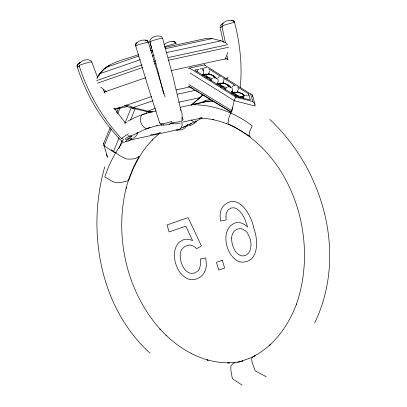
<?xml version="1.0" encoding="UTF-8"?>
<svg xmlns="http://www.w3.org/2000/svg" width="407" height="407" viewBox="0 0 407 407"><rect width="100%" height="100%" fill="white"/><g stroke="black" fill="none" stroke-linecap="round" stroke-linejoin="round"><path stroke-width="0.61" d="M77.147 66.143C77.04 64.092 79.299 63.044 80.876 62.322M137.53 132.489C137.703 135.21 134.91 137.245 133.125 138.324M135.597 45.528C136.152 40.725 144.49 38.446 147.97 41.382M135.592 45.085L135.811 43.849L136.61 42.867L135.811 43.849L135.556 44.918M106.598 154.06L106.802 155.922L107.606 157.158L104.095 145.752L111.213 128.943M221.851 25.366C223.097 21.001 230.789 18.732 234.234 21.663M77.116 65.975L77.152 65.512L77.167 66.58M240.242 87.332C242.44 65.608 240.013 43.625 234.6 22.533M149.74 40.807C151.216 36.528 158.694 34.397 162.154 37.271M232.611 90.186L232.428 88.634M224.12 79.044L222.822 83.766M238.522 88.075L237.225 92.796M220.029 26.623C220.146 24.934 221.815 23.972 223.158 23.26M181.934 119.343C182.107 116.076 182.545 112.22 180.52 109.539M186.757 126.419L187.515 124.583M187.444 125.071L187.51 124.613M123.123 141.57A138.736 106.558 77.8 0 0 104.808 176.862L112.281 181.451L116.697 182.789L120.324 182.611L126.379 181.298L128.322 180.474L128.739 179.329M206.135 77.559L206.42 76.089L206.161 74.593L205.372 74.171L202.671 75.173A8.796 3.378 17.7 0 1 204.248 74.883M220.446 87.078L220.823 85.119L220.563 83.623L219.775 83.201L217.073 84.076M234.941 95.62L235.226 94.149L234.966 92.654L234.178 92.231L231.39 93.376L231.868 93.34L232.015 92.872L233.109 93.05M104.762 166.784C86.513 230.683 99.583 307.377 150.152 353.276M139.163 156.349C136.218 159.229 130.952 159.335 126.959 158.989A5.24 2.147 20.3 0 1 125.575 158.618L120.213 155.912L111.584 150A2.941 1.201 20.3 0 1 111.177 149.654M197.034 71.912L197.593 70.162M202.951 70.442L203.322 69.276M202.762 75.417C203.566 73.504 204.802 70.442 202.32 69.19M203.668 75.081L204.37 74.786M208.532 74.354L209.646 70.859M217.094 84.651L218.208 81.156L218.025 79.604M217.465 84.31L217.613 83.842L218.707 84.02M218.071 84.112L218.157 83.842M232.138 91.199L232.224 90.929L231.888 91.575L232.29 90.863M247.97 96.118L248.672 93.91L237.495 86.895M78.943 64.082C81.059 60.297 87.82 58.181 91.326 61.009M180.235 123.128L176.185 123.87L172.98 123.748L173.351 123.519M128.77 179.935L133.303 168.412L138.853 157.723M225.173 59.417L227.727 52.508M116.204 152.584A2.88 2.03 5.7 0 1 113.385 151.842L119.027 137.861M124.929 123.275L131.303 107.519M118.854 148.636L121.963 141.015M130.581 119.902L135.129 108.761M314.687 322.883C347.649 254.787 323.57 169.719 269.8 119.439M103.454 143.686L110.256 127.62M116.57 112.703L118.269 108.689M117.587 113.874L120.045 108.074M146.047 113.533L147.059 111.218M104.065 92.994L104.823 91.87L145.64 77.722M138.879 156.878C133.221 166.717 129.009 177.33 126.094 188.288L126.246 187.668C114.128 236.609 126.669 291.56 160.287 329.395L159.9 328.993L166.478 335.75L166.046 335.307C177.966 346.627 192.277 355.621 208.14 360.175L207.046 359.859L214.504 361.594L221.983 362.606L229.436 362.886L227.63 362.896L234.992 362.449M232.239 86.961L233.292 85.796L234.437 85.455M217.837 77.93L219.307 76.521M96.851 78.724C104.151 62.129 123.779 60.307 138.685 54.533M138.66 158.064L142.877 151.485L147.497 145.365L152.493 139.738L152.142 140.105L159.793 133.058M97.105 77.6L99.929 73.672L140.425 59.636M196.266 121.835L196.53 121.439L196.103 122.069M180.891 127.966L182.178 125.275L181.766 121.876M99.812 74.985L98.57 75.254L105.723 67.501L138.873 56.008M137.149 132.87L134.29 134.758L129.762 135.933A5.113 4.396 46.8 0 1 127.823 135.78M79.451 63.065L79.94 62.51M164.077 44.643C166.967 42.099 172.548 39.861 175.793 42.73L174.461 41.672L173.097 41.428L174.461 41.672L175.458 42.267L176.048 43.183M104.528 92.196L104.823 91.87M114.606 109.452L118.376 108.516L118.966 107.87L151.658 96.54M226.323 58.827L227.915 59.254M180.489 128.424L179.233 129.411A7.265 3.515 66.4 0 1 178.49 129.579L178.47 129.574M202.625 94.979L200.091 97.604L192.17 104.35M231.71 91.448L232.036 91.107M202.686 94.862L199.618 98.021L198.448 98.428M195.396 121.718L194.495 121.968M150.127 127.208C142.455 133.679 135.536 113.757 145.08 114.001M191.524 104.899L200.091 97.604L178.632 102.249M150.259 48.326L151.485 47.456M207.229 77.915L209.015 77.712L210.612 79.899L212.429 78.52C208.862 78.353 206.405 75.193 202.732 75.626M221.042 87.012L223.418 86.742L225.015 88.935L226.831 87.556L223.418 86.742L220.823 85.119L218.274 84.707C222.319 81.812 227.93 83.689 230.723 87.434M239.871 97.619L241.234 96.586L243.472 96.103L243.05 94.332C239.703 92.099 235.149 91.326 231.476 93.239A8.796 3.378 17.7 0 1 233.053 92.944M171.835 123.397L170.991 123.937M104.899 68.483L105.489 68.066M105.789 67.857L106.085 67.648M106.38 67.44L107.275 66.814M107.57 66.611L108.46 65.985M108.755 65.776L109.646 65.151M206.044 78.047L207.718 76.898M220.864 86.793L222.12 85.928M235.266 95.823L236.523 94.963M253.261 356.578L251.816 358.185A4.355 2.732 62.6 0 0 251.638 358.969L252.198 362.708L254.634 369.398A47.558 29.813 62.6 0 0 255.067 370.421A1.633 1.023 62.6 0 0 255.326 370.889L266.27 376.755M160.628 132.367L159.458 132.992A36.62 23.352 70.9 0 1 157.865 133.542L153.648 134.458A36.62 23.352 70.9 0 1 151.943 134.625L150.57 134.544M124.684 123.102L126.786 122.11M132.402 138.762L129.385 140.201A7.265 6.761 -73.9 0 1 128.531 140.425M196.942 120.787L201.75 118.162M127.656 121.357C136.503 116.28 146.24 112.714 156.288 110.938M253.088 356.685L258.216 353.775L264.484 349.491L270.416 344.566L269.556 345.299C281.812 334.045 290.72 319.536 296.489 304.004L296.286 304.568C319.2 239.774 293.274 154.706 228.943 124.277M136.859 133.389L143.834 129.889L149.069 127.849M253.444 356.476L255.362 355.708M203.871 75.677C207.916 72.782 213.527 74.659 216.315 78.403M231.537 93.686L232.677 93.737L234.966 92.654L237.205 92.17C239.932 92.618 242.653 93.62 244.419 95.869M254.589 355.967L249.679 358.292L239.494 361.823L242.745 360.928C239.25 362.51 233.618 361.609 231.212 365.328A4.355 2.788 79.3 0 0 230.911 366.152L230.845 370.111L232.102 377.208A47.558 30.449 79.3 0 0 232.351 378.296A1.633 1.048 79.3 0 0 232.524 378.795L242.124 385.129M183.323 127.335L191.382 123.53M226.058 78.495L226.2 78.429A18.753 17.893 84.9 0 0 228.129 77.381M203.48 101.389L204.909 100.931A18.839 12.012 70.9 0 1 205.723 100.794M179.212 129.416L131.207 139.815M204.563 67.659L205.118 67.445M213.126 77.956L213.68 77.742M227.528 86.986L228.744 86.686M230.418 87.256C227.371 83.349 221.505 81.96 217.073 84.203A8.796 3.378 17.7 0 1 218.651 83.913M96.647 80.606L142.119 64.845M97.4 83.181L142.872 67.42M153.108 100.646L133.41 107.473L132.606 108.287L124.501 105.683M155.459 108.272L146.769 111.538L132.606 108.287L133.842 108.018M147.96 112.861L149.216 112.48M148.494 128.052L157.524 125.58L156.807 125.732L163.11 124.746M205.357 100.722L209.641 99.44M215.613 77.803C212.54 74.166 206.965 73.118 202.666 75.046L202.584 75.315L203.062 75.28L203.21 74.812L203.754 74.812M150.687 50.702L152.518 50.178M151.45 52.05L152.661 51.704M153.546 61.457L155.952 60.77M154.299 64.036L156.105 63.517M157.952 73.957L158.883 73.687M152.401 56.059L154.207 55.566M118.966 107.87L115.288 108.562A18.686 16.489 67.5 0 1 113.69 108.659M163.736 124.74C159.702 125.814 173.926 124.104 169.083 123.982M164.871 47.38L206.339 38.4L212.113 38.584L221.067 40.792L227.03 43.498M165.593 48.652L212.113 38.584M166.438 52.615L221.067 40.792M168.132 57.58L227.772 44.673M168.264 60.297L228.531 47.248M171.123 70.645L226.47 58.664M188.426 68.707A2.93 1.501 -57.9 0 1 189.565 68.071L204.253 64.891L250.671 93.997L252.716 101.475L254.716 103.632L255.062 106.044L234.152 100.671L190.125 73.067M198.85 69.21L194.678 70.111L236.742 96.49L250.336 99.985L248.672 93.91M200.046 68.951L204.222 68.045M205.413 67.791L206.608 67.531M176.078 89.906L189.743 86.95M177.427 94.2L195.375 90.313M118.376 108.516L127.289 106.588M147.995 111.274L146.769 111.538L151.231 112.149M191.249 105.332L191.107 104.787L207.224 101.302A138.736 106.558 77.8 0 1 213.761 101.394M180.138 107.331L212.011 100.427M182.504 122.125L202.269 117.847M237.51 362.118L241.483 361.558M201.938 117.842L201.282 117.949A36.62 23.352 70.9 0 1 199.995 118.086M245.192 95.218L247.166 95.157M170.721 123.713L172.492 123.494M170.431 123.738L172.309 123.509M170.808 123.697L171.988 123.555M235.444 96.042L237.82 95.777L241.234 96.586L243.717 98.214L242.353 96.342M222.975 83.521L224.079 83.45M236.823 92.587L238.482 92.481M187.556 126.084L186.66 125.946M199.689 118.132L206.313 118.554L213.354 119.673L212.729 119.551L219.76 121.311L226.724 123.708L226.251 123.519C235.053 126.648 242.801 132.189 250.62 136.94M213.248 76.231L214.245 76.272L215.12 77.635M227.157 85.241L228.648 85.302L229.523 86.666L228.841 86.376M124.4 142.369L123.438 142.226M205.382 74.171L207.28 74.349M219.785 83.201L221.683 83.379M234.188 92.231L236.085 92.414M178.434 130.657L176.836 130.245L176.007 129.589M194.083 121.927L192.699 121.337L191.407 119.882M232.677 93.737L235.226 94.149L237.82 95.777L239.097 97.527M152.671 112.017L147.242 111.116L133.41 107.473L126.297 104.914M229.66 124.481L229.11 124.349M252.747 101.496L235.984 97.176L189.565 68.071M162.057 125.041L160.216 123.967M161.935 125.01L161.594 124.913M172.12 123.748L171.199 123.341M213.11 75.733L214.245 76.272L214.667 78.037M227.513 84.763L228.648 85.302L229.07 87.067M241.916 93.793L243.05 94.332L244.709 96.042M189.041 84.666L231.949 110.75L234.152 100.671A3.053 0.616 -67.4 0 1 235.963 97.242M189.459 86.503L193.757 89.133M194.831 89.789L199.13 92.42M200.743 93.407L210.419 99.318M211.492 99.974L213.105 100.961M214.179 101.618L230.306 111.477M188.288 86.126L231.166 112.281M208.74 68.864L221.52 76.877M222.583 77.549L235.363 85.562M208.567 73.402L211.228 75.071M214.957 77.411L217.618 79.08M222.944 82.418L225.605 84.086M227.203 85.088L231.995 88.095M237.322 91.433L239.982 93.101M104.095 145.752L113.36 151.862M228.78 124.191L228.495 123.972M249.664 136.696C247.797 133.328 250.997 129.263 252.162 125.778A138.736 106.558 77.8 0 0 191.107 104.787M100.809 87.22L106.568 91.753M121.932 141.392C101.465 120.508 86.142 94.826 77.279 66.972M225.015 88.935L225.814 89.815M210.612 79.899L211.411 80.784M121.647 138.767C102.233 117.908 87.749 92.699 79.08 65.573M125.351 122.985L114.006 107.997M147.939 41.372L146.632 40.318L145.268 40.074L146.632 40.318L148.224 41.835M234.213 21.647L232.931 20.594L231.568 20.35L232.931 20.594L233.908 21.195L234.478 22.12M243.05 94.332L243.635 95.243M103.261 89.871L104.691 92.562M97.649 77.656L91.738 61.839M145.843 129.044L145.96 129.35M207.224 101.302L207.453 102.015M159.702 123.031L148.535 88.238L135.694 45.92M165.079 96.897L148.362 42.236M162.525 38.1L172.517 74.807L180.947 110.389M149.883 41.84L158.16 71.978L163.624 93.844M149.873 41.799L151.536 47.67M255.062 104.528L252.569 95.421M220.136 27.666L223.316 42.252M221.922 26.211L225.397 42.664M182.417 117.211L182.931 119.658M243.472 96.103L243.656 97.685M227.177 55.952L227.447 59.59M150.916 50.651A6.604 0.392 -16.3 0 1 152.345 50.158M186.096 125.59A6.634 2.406 -25.3 0 1 185.857 125.799M164.621 46.719A6.604 0.392 -16.3 0 1 172.492 44.287A6.604 0.392 -16.3 0 1 175.977 43.742M196.143 120.645A6.695 2.167 -20.6 0 1 195.904 120.874M79.574 65.563A6.604 0.392 -16.3 0 1 85.2 63.355A6.604 0.392 -16.3 0 1 91.397 62.093M122.751 138.329A6.695 0.524 -32.4 0 1 122.446 137.82A6.695 0.524 -32.4 0 1 128.409 133.796M77.523 67.018A6.604 0.392 -16.3 0 1 79.686 65.954M122.232 141.463A6.634 0.946 -35.7 0 1 123.647 139.24M150.381 41.824A6.604 0.392 -16.3 0 1 155.962 39.632A6.604 0.392 -16.3 0 1 162.2 38.355M182.936 119.572A6.634 1.669 -7.6 0 1 178.688 121.8A6.634 1.669 -7.6 0 1 171.128 122.192M136.142 45.945A6.604 0.392 -16.3 0 1 141.946 43.691A6.604 0.392 -16.3 0 1 147.965 42.491M171.774 121.25A6.695 1.404 -12.1 0 1 163.848 123.443A6.695 1.404 -12.1 0 1 159.778 122.685M220.416 27.681A6.604 0.392 -16.3 0 1 222.395 26.674M222.258 26.252A6.604 0.392 -16.3 0 1 228.368 23.932A6.604 0.392 -16.3 0 1 234.188 22.787M204.93 271.138A17.125 13.151 77.8 0 1 202.6 274.918L200.503 276.862L197.975 278.347A26.893 20.655 77.8 0 1 195.645 279.202L192.989 279.665L190.405 279.553A17.674 13.573 77.8 0 1 187.062 278.52L184.636 277.07L181.822 274.593A21.474 16.494 77.8 0 1 178.632 270.375C175.875 265.567 174.277 260.022 174.379 254.461A18.152 13.94 77.8 0 1 174.99 250.02L175.219 249.17A19.979 15.344 77.8 0 1 176.119 246.749L177.259 244.648A16.682 12.81 77.8 0 1 179.67 241.875L183.415 239.754A17.409 13.375 77.8 0 1 187.256 239.194L190.161 239.687L192.582 240.608L185.816 226.155L169.093 231.954L167.043 224.929L188.12 217.618L201.389 245.904L196.627 248.718A13.375 10.272 77.8 0 0 192.094 245.543A11.477 8.817 77.8 0 0 189.158 245.085L185.21 246.235L182.367 248.606A10.964 8.42 77.8 0 0 181.029 250.966A11.6 8.908 77.8 0 0 180.286 253.82C179.741 259.234 181.436 264.855 184.615 269.241A13.161 10.109 77.8 0 0 186.803 271.433L188.721 272.644A11.498 8.832 77.8 0 0 191.193 273.377L194.78 272.955L197.736 271.179A10.526 8.084 77.8 0 0 199.511 268.666L200.58 264.184L200.239 259.071L205.784 257.921L206.374 264.972A17.008 13.065 77.8 0 1 205.484 269.683A17.862 13.716 77.8 0 1 204.93 271.138M202.035 102.768A5.337 3.404 70.9 0 1 203.49 101.419M178.485 129.619A5.072 2.473 66.6 0 1 177.661 129.39M195.675 121.108A5.113 1.409 61.9 0 1 195.411 121.754M202.401 74.919A3.302 1.267 17.7 0 1 203.144 74.924M231.405 92.974A3.302 1.267 17.7 0 1 232.28 93.025M204.253 64.891A2.93 1.501 -57.9 0 1 205.413 65.725M231.614 112.129A2.88 0.463 -68.4 0 1 231.959 110.74M250.651 94.063A3.053 2.305 -43.7 0 1 252.605 96.561M231.837 93.442A8.796 3.378 17.7 0 1 232.356 93.351M232.204 91.132A8.796 3.378 17.7 0 1 231.812 91.717M232.158 91.097A8.796 3.378 17.7 0 1 231.924 91.371M202.559 75.504A8.796 3.378 17.7 0 1 203.551 75.29M228.266 123.682A5.24 2.584 -55.1 0 1 228.042 123.097L228.77 118.279L232.372 108.13A2.941 1.45 -55.1 0 1 232.641 107.55M104.039 145.782A3.053 2.076 8 0 1 104.07 143.03M227.661 78.149A18.686 16.483 67.2 0 1 226.658 78.729M227.889 59.31A6.37 5.998 77.8 0 1 228.108 59.442M119.683 107.219A1.674 1.45 69.4 0 1 118.986 107.921M119.246 107.667A1.674 1.613 83.1 0 1 118.401 108.567M225.926 216.432L226.119 219.922L220.574 221.072L220.085 216.122L220.304 213.131A15.171 11.655 77.8 0 1 221.459 209.117A15.222 11.691 77.8 0 1 223.529 205.83C238.431 191.748 251.414 215.384 253.765 228.032C258.201 239.499 259.371 262.378 241.804 262.159A17.47 13.416 77.8 0 1 238.894 261.492A16.952 13.019 77.8 0 1 236.101 260.058L233.506 257.88L231.115 254.97A22.741 17.465 77.8 0 1 229.11 251.592C224.226 242.511 223.855 226.826 235.439 222.914A17.511 13.451 77.8 0 1 238.644 222.583C242.129 222.726 245.284 224.633 247.619 227.126C245.441 220.218 242.847 212.301 236.167 208.47A11.157 8.567 77.8 0 0 231.573 207.997A12.368 9.498 77.8 0 0 230.53 208.348L229.095 209.157A9.539 7.326 77.8 0 0 227.396 211.009L226.297 213.426L225.926 216.432M231.619 238.207C231.588 243.244 233.13 248.428 236.248 252.416A11.925 9.158 77.8 0 0 237.892 254.019L240.527 255.535A10.2 7.835 77.8 0 0 242.75 255.937L244.546 255.688A11.859 9.112 77.8 0 0 249.115 252.208A11.533 8.857 77.8 0 0 250.453 248.992L250.916 245.95A17.043 13.09 77.8 0 0 250.076 238.517L247.609 233.196A11.717 9 77.8 0 0 245.273 230.713L242.572 229.166A11.371 8.735 77.8 0 0 239.82 228.698L237.973 228.983A14.83 11.391 77.8 0 0 236.574 229.512L234.585 230.871A10.562 8.109 77.8 0 0 232.835 233.252L232.611 233.73A11.605 8.913 77.8 0 0 232.061 235.297A11.289 8.669 77.8 0 0 231.72 237.001L231.619 238.207M131.97 136.197C122.726 143.264 123.708 136.701 131.97 136.218M125.341 141.611C134.371 140.924 133.42 134.173 125.341 141.611M195.197 122.538C194.765 123.799 187.632 127.223 188.955 124.852C190.725 123.697 193.127 122.141 195.197 122.538M179.472 129.833C181.42 130.728 184.483 128.51 185.938 126.882C184.162 125.997 180.744 128.088 179.472 129.833M77.768 64.367L77.35 64.916L78.144 63.935L77.768 64.367M222.532 23.575L222.105 24.12L222.919 23.138L222.532 23.575M222.349 260.302L216.478 262.337L218.737 270.065L224.608 268.03L222.349 260.302"/></g></svg>
